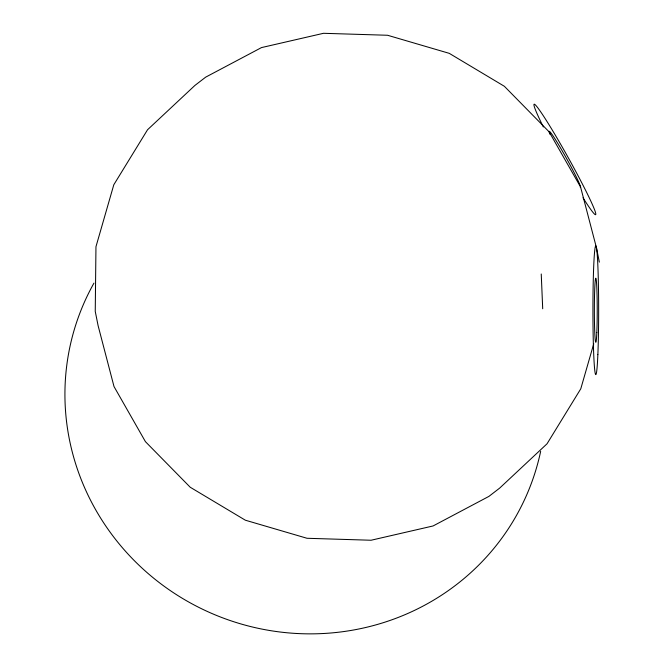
<?xml version="1.0" encoding="UTF-8"?>
<svg xmlns="http://www.w3.org/2000/svg" width="666" height="666" viewBox="0 0 666 666"><rect width="100%" height="100%" fill="white"/><g stroke="black" fill="none" stroke-linecap="round" stroke-linejoin="round"><path stroke-width="1" d="M593.739 343.814L580.785 388.786L547.036 443.789L499.675 488.095L488.894 496.403L433.091 525.957L371.062 540.243L307.018 538.278L245.346 520.204L190.226 487.246L145.429 441.658L114.011 386.546L98.102 325.657L95.246 311.397L95.962 246.711L113.803 184.757L147.552 129.745L194.913 85.439L205.694 77.139L261.497 47.586L323.526 33.3L387.57 35.265L449.242 53.338L504.362 86.289L549.159 131.876L580.577 186.996L596.486 247.877L599.342 262.138M541.242 273.992L542.707 308.774M540.667 451.315A241.25 233.774 20.5 0 1 222.869 617.923A241.25 233.774 20.5 0 1 93.939 283.125M549.916 134.232A32.143 1.94 60.9 0 1 564.01 153.971A32.143 1.94 60.9 0 1 580.269 187.471M543.339 126.965A63.195 3.805 60.9 0 1 543.947 116.725A63.195 3.805 60.9 0 1 588.836 196.886A63.195 3.805 60.9 0 1 583 197.785M596.828 332.509A32.143 1.432 -90 0 0 596.145 279.137A32.143 1.432 -90 0 0 594.43 319.522A32.143 1.432 -90 0 0 596.828 332.509M597.86 354.637A64.286 2.855 -90 0 0 596.486 247.877A64.286 2.855 -90 0 0 593.056 328.646A64.286 2.855 -90 0 0 597.86 354.637"/></g></svg>
